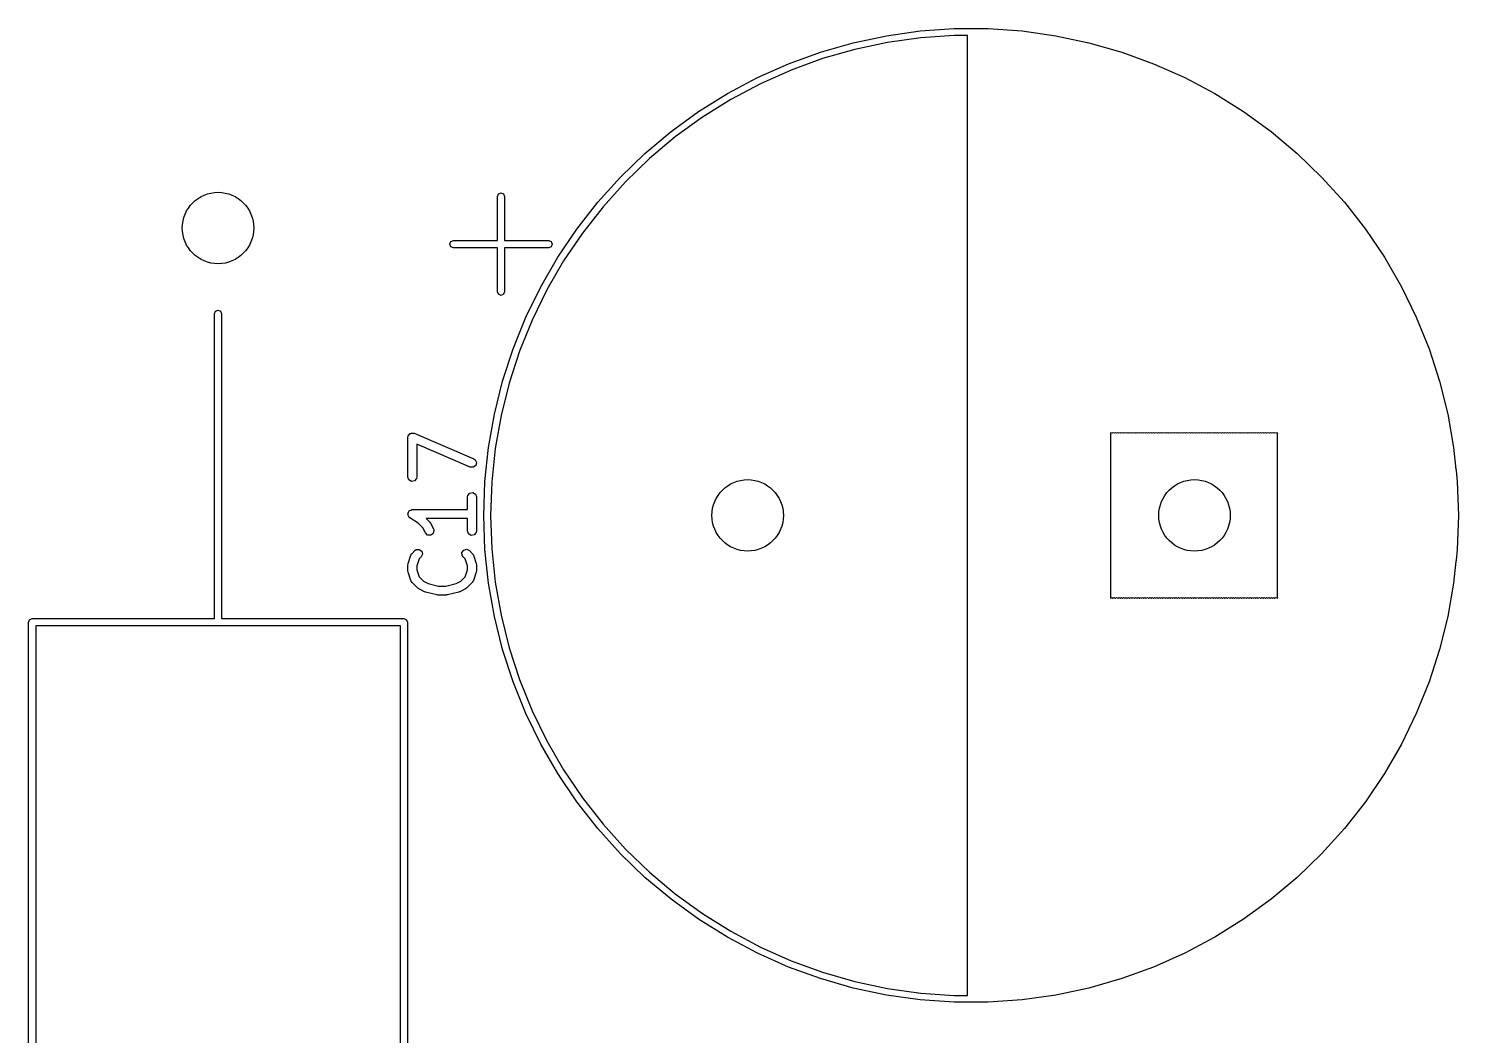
# Model space of a CAD drawing. Extents: x 37 to 259, y -144 to -45.
# Drawn here: x 38.73 to 62.73, y -87.22 to -70.31 of the extents above; entities that cross this region are included whole.
import ezdxf

# ---------------------------------------------------------------- set-up
doc = ezdxf.new("R2010")
doc.units = 0
doc.layers.add('BLACK', color=7, linetype='CONTINUOUS')

msp = doc.modelspace()

# ---------------------------------------------------------------- linework, layer by layer
at = {"layer": 'BLACK', "linetype": 'CONTINUOUS'}
for p, q in [((53.695, -70.3508), (54.2645, -70.311)), ((54.2645, -70.311), (54.8355, -70.311)), ((54.8355, -70.311), (55.405, -70.3508)), ((52.0222, -70.7064), (52.5711, -70.549)), ((52.5711, -70.549), (53.1296, -70.4303)), ((53.1495, -70.5436), (52.5989, -70.6606)), ((53.1296, -70.4303), (53.695, -70.3508)), ((53.707, -70.4653), (53.1495, -70.5436)), ((54.2685, -70.426), (53.707, -70.4653)), ((54.49, -70.426), (54.2685, -70.426)), ((54.49, -86.546), (54.49, -70.426)), ((55.405, -70.3508), (55.9704, -70.4303)), ((55.9704, -70.4303), (56.5289, -70.549)), ((56.5289, -70.549), (57.0778, -70.7064)), ((51.4857, -70.9016), (52.0222, -70.7064)), ((52.5989, -70.6606), (52.0578, -70.8158)), ((57.0778, -70.7064), (57.6143, -70.9016)), ((50.9641, -71.1339), (51.4857, -70.9016)), ((51.5288, -71.0083), (51.0146, -71.2373)), ((52.0578, -70.8158), (51.5288, -71.0083)), ((57.6143, -70.9016), (58.1359, -71.1339)), ((50.46, -71.4019), (50.9641, -71.1339)), ((51.0146, -71.2373), (50.5175, -71.5016)), ((58.1359, -71.1339), (58.64, -71.4019)), ((49.9758, -71.7045), (50.46, -71.4019)), ((50.5175, -71.5016), (50.0402, -71.7999)), ((58.64, -71.4019), (59.1242, -71.7045)), ((49.5139, -72.0401), (49.9758, -71.7045)), ((59.1242, -71.7045), (59.5861, -72.0401)), ((50.0402, -71.7999), (49.5847, -72.1308)), ((49.0765, -72.4071), (49.5139, -72.0401)), ((49.5847, -72.1308), (49.1535, -72.4926)), ((59.5861, -72.0401), (60.0235, -72.4071)), ((48.6658, -72.8037), (49.0765, -72.4071)), ((60.0235, -72.4071), (60.4342, -72.8037)), ((49.1535, -72.4926), (48.7486, -72.8836)), ((48.2838, -73.228), (48.6658, -72.8037)), ((48.7486, -72.8836), (48.3719, -73.302)), ((60.4342, -72.8037), (60.8162, -73.228)), ((46.6005, -73.131), (46.6181, -73.0886)), ((46.6005, -73.871), (46.6005, -73.131)), ((46.6181, -73.0886), (46.6605, -73.071)), ((46.6605, -73.071), (46.7029, -73.0886)), ((46.7029, -73.0886), (46.7205, -73.131)), ((46.7205, -73.131), (46.7205, -73.871)), ((47.9322, -73.6779), (48.2838, -73.228)), ((48.3719, -73.302), (48.0253, -73.7456)), ((60.8162, -73.228), (61.1678, -73.6779)), ((47.613, -74.1513), (47.9322, -73.6779)), ((61.1678, -73.6779), (61.487, -74.1513)), ((45.8005, -73.931), (45.8181, -73.8886)), ((45.8181, -73.8886), (45.8605, -73.871)), ((45.8605, -73.871), (46.6005, -73.871)), ((46.7205, -73.871), (47.4605, -73.871)), ((47.4605, -73.871), (47.5029, -73.8886)), ((47.5029, -73.8886), (47.5205, -73.931)), ((48.0253, -73.7456), (47.7106, -74.2122)), ((45.8181, -73.9734), (45.8005, -73.931)), ((45.8605, -73.991), (45.8181, -73.9734)), ((46.6005, -73.991), (45.8605, -73.991)), ((46.6005, -74.731), (46.6005, -73.991)), ((47.4605, -73.991), (46.7205, -73.991)), ((46.7205, -73.991), (46.7205, -74.731)), ((47.3275, -74.6457), (47.613, -74.1513)), ((47.5029, -73.9734), (47.4605, -73.991)), ((47.5205, -73.931), (47.5029, -73.9734)), ((61.487, -74.1513), (61.7725, -74.6457)), ((47.7106, -74.2122), (47.4291, -74.6998)), ((46.6181, -74.7734), (46.6005, -74.731)), ((46.6605, -74.791), (46.6181, -74.7734)), ((46.7029, -74.7734), (46.6605, -74.791)), ((46.7205, -74.731), (46.7029, -74.7734)), ((47.0772, -75.1589), (47.3275, -74.6457)), ((47.4291, -74.6998), (47.1823, -75.2057)), ((61.7725, -74.6457), (62.0228, -75.1589)), ((41.85, -75.1), (41.8676, -75.0576)), ((41.85, -80.22), (41.85, -75.1)), ((41.8676, -75.0576), (41.91, -75.04)), ((41.91, -75.04), (41.9524, -75.0576)), ((41.9524, -75.0576), (41.97, -75.1)), ((41.97, -75.1), (41.97, -80.22)), ((46.8633, -75.6883), (47.0772, -75.1589)), ((47.1823, -75.2057), (46.9715, -75.7276)), ((62.0228, -75.1589), (62.2367, -75.6883)), ((46.6869, -76.2313), (46.8633, -75.6883)), ((46.9715, -75.7276), (46.7975, -76.263)), ((62.2367, -75.6883), (62.4131, -76.2313)), ((46.5488, -76.7853), (46.6869, -76.2313)), ((46.7975, -76.263), (46.6613, -76.8092)), ((62.4131, -76.2313), (62.5512, -76.7853)), ((46.4496, -77.3476), (46.5488, -76.7853)), ((62.5512, -76.7853), (62.6504, -77.3476)), ((46.6613, -76.8092), (46.5636, -77.3636)), ((45.0974, -77.1765), (45.1019, -77.1508)), ((45.0974, -77.8431), (45.0974, -77.1765)), ((45.1019, -77.1508), (45.1076, -77.144)), ((45.1076, -77.144), (45.1096, -77.1354)), ((45.1096, -77.1354), (45.1236, -77.1249)), ((45.1236, -77.1249), (45.1349, -77.1115)), ((45.1349, -77.1115), (45.1436, -77.11)), ((45.1436, -77.11), (45.1507, -77.1047)), ((45.1507, -77.1047), (45.1682, -77.1057)), ((45.1682, -77.1057), (45.1854, -77.1026)), ((45.1854, -77.1026), (45.1931, -77.107)), ((45.1931, -77.107), (45.2019, -77.1075)), ((45.2019, -77.1075), (46.2019, -77.5361)), ((56.911, -77.106), (56.891, -77.0977)), ((56.891, -77.0977), (56.891, -79.8743)), ((56.931, -77.0977), (56.911, -77.106)), ((56.951, -77.106), (56.931, -77.0977)), ((56.971, -77.0977), (56.951, -77.106)), ((56.991, -77.106), (56.971, -77.0977)), ((57.011, -77.0977), (56.991, -77.106)), ((57.031, -77.106), (57.011, -77.0977)), ((57.051, -77.0977), (57.031, -77.106)), ((57.071, -77.106), (57.051, -77.0977)), ((57.091, -77.0977), (57.071, -77.106)), ((57.111, -77.106), (57.091, -77.0977)), ((57.131, -77.0977), (57.111, -77.106)), ((57.151, -77.106), (57.131, -77.0977)), ((57.171, -77.0977), (57.151, -77.106)), ((57.191, -77.106), (57.171, -77.0977)), ((57.211, -77.0977), (57.191, -77.106)), ((57.231, -77.106), (57.211, -77.0977)), ((57.251, -77.0977), (57.231, -77.106)), ((57.271, -77.106), (57.251, -77.0977)), ((57.291, -77.0977), (57.271, -77.106)), ((57.311, -77.106), (57.291, -77.0977)), ((57.331, -77.0977), (57.311, -77.106)), ((57.351, -77.106), (57.331, -77.0977)), ((57.371, -77.0977), (57.351, -77.106)), ((57.391, -77.106), (57.371, -77.0977)), ((57.411, -77.0977), (57.391, -77.106)), ((57.431, -77.106), (57.411, -77.0977)), ((57.451, -77.0977), (57.431, -77.106)), ((57.471, -77.106), (57.451, -77.0977)), ((57.491, -77.0977), (57.471, -77.106)), ((57.511, -77.106), (57.491, -77.0977)), ((57.531, -77.0977), (57.511, -77.106)), ((57.551, -77.106), (57.531, -77.0977)), ((57.571, -77.0977), (57.551, -77.106)), ((57.591, -77.106), (57.571, -77.0977)), ((57.611, -77.0977), (57.591, -77.106)), ((57.631, -77.106), (57.611, -77.0977)), ((57.651, -77.0977), (57.631, -77.106)), ((57.671, -77.106), (57.651, -77.0977)), ((57.691, -77.0977), (57.671, -77.106)), ((57.711, -77.106), (57.691, -77.0977)), ((57.731, -77.0977), (57.711, -77.106)), ((57.751, -77.106), (57.731, -77.0977)), ((57.771, -77.0977), (57.751, -77.106)), ((57.791, -77.106), (57.771, -77.0977)), ((57.811, -77.0977), (57.791, -77.106)), ((57.831, -77.106), (57.811, -77.0977)), ((57.851, -77.0977), (57.831, -77.106)), ((57.871, -77.106), (57.851, -77.0977)), ((57.891, -77.0977), (57.871, -77.106)), ((57.911, -77.106), (57.891, -77.0977)), ((57.931, -77.0977), (57.911, -77.106)), ((57.951, -77.106), (57.931, -77.0977)), ((57.971, -77.0977), (57.951, -77.106)), ((57.991, -77.106), (57.971, -77.0977)), ((58.011, -77.0977), (57.991, -77.106)), ((58.031, -77.106), (58.011, -77.0977)), ((58.051, -77.0977), (58.031, -77.106)), ((58.071, -77.106), (58.051, -77.0977)), ((58.091, -77.0977), (58.071, -77.106)), ((58.111, -77.106), (58.091, -77.0977)), ((58.131, -77.0977), (58.111, -77.106)), ((58.151, -77.106), (58.131, -77.0977)), ((58.171, -77.0977), (58.151, -77.106)), ((58.191, -77.106), (58.171, -77.0977)), ((58.211, -77.0977), (58.191, -77.106)), ((58.231, -77.106), (58.211, -77.0977)), ((58.251, -77.0977), (58.231, -77.106)), ((58.271, -77.106), (58.251, -77.0977)), ((58.291, -77.0977), (58.271, -77.106)), ((58.311, -77.106), (58.291, -77.0977)), ((58.331, -77.0977), (58.311, -77.106)), ((58.351, -77.106), (58.331, -77.0977)), ((58.371, -77.0977), (58.351, -77.106)), ((58.391, -77.106), (58.371, -77.0977)), ((58.411, -77.0977), (58.391, -77.106)), ((58.431, -77.106), (58.411, -77.0977)), ((58.451, -77.0977), (58.431, -77.106)), ((58.471, -77.106), (58.451, -77.0977)), ((58.491, -77.0977), (58.471, -77.106)), ((58.511, -77.106), (58.491, -77.0977)), ((58.531, -77.0977), (58.511, -77.106)), ((58.551, -77.106), (58.531, -77.0977)), ((58.571, -77.0977), (58.551, -77.106)), ((58.591, -77.106), (58.571, -77.0977)), ((58.611, -77.0977), (58.591, -77.106)), ((58.631, -77.106), (58.611, -77.0977)), ((58.651, -77.0977), (58.631, -77.106)), ((58.671, -77.106), (58.651, -77.0977)), ((58.691, -77.0977), (58.671, -77.106)), ((58.711, -77.106), (58.691, -77.0977)), ((58.731, -77.0977), (58.711, -77.106)), ((58.751, -77.106), (58.731, -77.0977)), ((58.771, -77.0977), (58.751, -77.106)), ((58.791, -77.106), (58.771, -77.0977)), ((58.811, -77.0977), (58.791, -77.106)), ((58.831, -77.106), (58.811, -77.0977)), ((58.851, -77.0977), (58.831, -77.106)), ((58.871, -77.106), (58.851, -77.0977)), ((58.891, -77.0977), (58.871, -77.106)), ((58.911, -77.106), (58.891, -77.0977)), ((58.931, -77.0977), (58.911, -77.106)), ((58.951, -77.106), (58.931, -77.0977)), ((58.971, -77.0977), (58.951, -77.106)), ((58.991, -77.106), (58.971, -77.0977)), ((59.011, -77.0977), (58.991, -77.106)), ((59.031, -77.106), (59.011, -77.0977)), ((59.051, -77.0977), (59.031, -77.106)), ((59.071, -77.106), (59.051, -77.0977)), ((59.091, -77.0977), (59.071, -77.106)), ((59.111, -77.106), (59.091, -77.0977)), ((59.131, -77.0977), (59.111, -77.106)), ((59.151, -77.106), (59.131, -77.0977)), ((59.171, -77.0977), (59.151, -77.106)), ((59.191, -77.106), (59.171, -77.0977)), ((59.211, -77.0977), (59.191, -77.106)), ((59.231, -77.106), (59.211, -77.0977)), ((59.251, -77.0977), (59.231, -77.106)), ((59.271, -77.106), (59.251, -77.0977)), ((59.291, -77.0977), (59.271, -77.106)), ((59.311, -77.106), (59.291, -77.0977)), ((59.331, -77.0977), (59.311, -77.106)), ((59.351, -77.106), (59.331, -77.0977)), ((59.371, -77.0977), (59.351, -77.106)), ((59.391, -77.106), (59.371, -77.0977)), ((59.411, -77.0977), (59.391, -77.106)), ((59.431, -77.106), (59.411, -77.0977)), ((59.451, -77.0977), (59.431, -77.106)), ((59.471, -77.106), (59.451, -77.0977)), ((59.491, -77.0977), (59.471, -77.106)), ((59.511, -77.106), (59.491, -77.0977)), ((59.531, -77.0977), (59.511, -77.106)), ((59.551, -77.106), (59.531, -77.0977)), ((59.571, -77.0977), (59.551, -77.106)), ((59.591, -77.106), (59.571, -77.0977)), ((59.611, -77.0977), (59.591, -77.106)), ((59.631, -77.106), (59.611, -77.0977)), ((59.651, -77.0977), (59.631, -77.106)), ((59.671, -77.106), (59.651, -77.0977)), ((59.691, -77.0977), (59.671, -77.106)), ((59.691, -79.8743), (59.691, -77.0977)), ((46.1428, -77.674), (45.2474, -77.2902)), ((45.2474, -77.2902), (45.2474, -77.8431)), ((46.3899, -77.9154), (46.4496, -77.3476)), ((46.5636, -77.3636), (46.5047, -77.9234)), ((62.6504, -77.3476), (62.6892, -77.7166)), ((46.1941, -77.6768), (46.1428, -77.674)), ((46.2351, -77.6461), (46.1941, -77.6768)), ((46.2019, -77.5361), (46.2237, -77.5504)), ((46.2237, -77.5504), (46.2469, -77.5962)), ((46.2469, -77.5962), (46.2351, -77.6461)), ((62.6892, -77.7166), (62.691, -77.721)), ((62.691, -77.721), (62.691, -77.7339)), ((62.691, -77.7339), (62.7101, -77.9154)), ((45.1149, -77.8914), (45.0974, -77.8431)), ((45.1594, -77.917), (45.1149, -77.8914)), ((45.2099, -77.9081), (45.1594, -77.917)), ((45.2429, -77.8688), (45.2099, -77.9081)), ((45.2474, -77.8431), (45.2429, -77.8688)), ((46.37, -78.486), (46.3899, -77.9154)), ((46.5047, -77.9234), (46.4851, -78.486)), ((62.7101, -77.9154), (62.73, -78.486)), ((46.0974, -78.1765), (46.1019, -78.1508)), ((46.0974, -78.3872), (46.0974, -78.1765)), ((46.1019, -78.1508), (46.1349, -78.1115)), ((46.1349, -78.1115), (46.1854, -78.1026)), ((46.1854, -78.1026), (46.2298, -78.1283)), ((46.2298, -78.1283), (46.2474, -78.1765)), ((46.2474, -78.1765), (46.2474, -78.7479)), ((45.0975, -78.4574), (45.0993, -78.4534)), ((45.1036, -78.4783), (45.0975, -78.4574)), ((45.0985, -78.4492), (45.1094, -78.4303)), ((45.0993, -78.4534), (45.0985, -78.4492)), ((45.1074, -78.4997), (45.1036, -78.4783)), ((45.1094, -78.4303), (45.1181, -78.4104)), ((45.1181, -78.4104), (45.122, -78.4085)), ((45.122, -78.4085), (45.1242, -78.4047)), ((45.1242, -78.4047), (45.1446, -78.3973)), ((45.1446, -78.3973), (45.1641, -78.3876)), ((45.1641, -78.3876), (45.1683, -78.3887)), ((45.1683, -78.3887), (45.1724, -78.3872)), ((45.1724, -78.3872), (46.0974, -78.3872)), ((45.1107, -78.5025), (45.1074, -78.4997)), ((45.1119, -78.5066), (45.1107, -78.5025)), ((45.1308, -78.5246), (45.1119, -78.5066)), ((45.2675, -78.6157), (45.1308, -78.5246)), ((45.3488, -78.6971), (45.2675, -78.6157)), ((45.391, -78.7814), (45.3488, -78.6971)), ((46.0974, -78.5372), (45.4011, -78.5372)), ((45.4011, -78.5372), (45.4635, -78.5996)), ((45.4635, -78.5996), (45.4764, -78.618)), ((45.4764, -78.618), (45.4776, -78.6191)), ((45.4776, -78.6191), (45.5252, -78.7144)), ((45.5252, -78.7144), (45.5326, -78.7393)), ((46.0974, -78.7479), (46.0974, -78.5372)), ((46.3899, -79.0566), (46.37, -78.486)), ((46.4851, -78.486), (46.5047, -79.0486)), ((62.73, -78.486), (62.7101, -79.0566)), ((45.4283, -78.8167), (45.391, -78.7814)), ((45.4795, -78.8198), (45.4283, -78.8167)), ((45.5207, -78.7892), (45.4795, -78.8198)), ((45.5326, -78.7393), (45.5207, -78.7892)), ((46.1149, -78.7961), (46.0974, -78.7479)), ((46.1594, -78.8218), (46.1149, -78.7961)), ((46.2099, -78.8129), (46.1594, -78.8218)), ((46.2429, -78.7736), (46.2099, -78.8129)), ((46.2474, -78.7479), (46.2429, -78.7736)), ((45.1012, -79.2956), (45.1488, -79.1528)), ((45.1488, -79.1528), (45.1613, -79.1299)), ((45.1613, -79.1299), (45.1651, -79.1275)), ((45.1651, -79.1275), (45.167, -79.1234)), ((45.167, -79.1234), (45.2146, -79.0758)), ((45.2146, -79.0758), (45.2359, -79.0609)), ((45.2359, -79.0609), (45.287, -79.0564)), ((45.3207, -79.1819), (45.2856, -79.217)), ((45.287, -79.0564), (45.3291, -79.0858)), ((45.3423, -79.1354), (45.3207, -79.1819)), ((45.3291, -79.0858), (45.3423, -79.1354)), ((46.0047, -79.1094), (46.0341, -79.0674)), ((46.0092, -79.1606), (46.0047, -79.1094)), ((46.0241, -79.1819), (46.0092, -79.1606)), ((46.0592, -79.217), (46.0241, -79.1819)), ((46.0341, -79.0674), (46.0837, -79.0541)), ((46.0837, -79.0541), (46.1302, -79.0758)), ((46.1302, -79.0758), (46.1778, -79.1234)), ((46.1778, -79.1234), (46.1927, -79.1448)), ((46.1927, -79.1448), (46.1931, -79.1492)), ((46.1931, -79.1492), (46.1959, -79.1528)), ((46.1959, -79.1528), (46.2435, -79.2956)), ((46.4496, -79.6244), (46.3899, -79.0566)), ((46.5047, -79.0486), (46.5636, -79.6084)), ((62.7101, -79.0566), (62.691, -79.2381)), ((45.0974, -79.3193), (45.1013, -79.2972)), ((45.0974, -79.4146), (45.0974, -79.3193)), ((45.0979, -79.4161), (45.0974, -79.4146)), ((45.1012, -79.4383), (45.0979, -79.4161)), ((45.1013, -79.2972), (45.1012, -79.2956)), ((45.1488, -79.5811), (45.1012, -79.4383)), ((45.2856, -79.217), (45.2474, -79.3315)), ((45.2474, -79.3315), (45.2474, -79.4024)), ((45.2474, -79.4024), (45.2856, -79.5169)), ((46.0974, -79.3315), (46.0592, -79.217)), ((46.0592, -79.5169), (46.0974, -79.4024)), ((46.0974, -79.4024), (46.0974, -79.3315)), ((46.2435, -79.4383), (46.1959, -79.5811)), ((46.2435, -79.2956), (46.2468, -79.3178)), ((46.2474, -79.4146), (46.2435, -79.4367)), ((46.2435, -79.4367), (46.2435, -79.4383)), ((46.2468, -79.3178), (46.2474, -79.3193)), ((46.2474, -79.3193), (46.2474, -79.4146)), ((62.6892, -79.2554), (62.6504, -79.6244)), ((62.691, -79.251), (62.6892, -79.2554)), ((62.691, -79.2381), (62.691, -79.251)), ((45.1516, -79.5847), (45.1488, -79.5811)), ((45.152, -79.5891), (45.1516, -79.5847)), ((45.167, -79.6105), (45.152, -79.5891)), ((45.2622, -79.7057), (45.167, -79.6105)), ((45.2856, -79.5169), (45.3597, -79.591)), ((45.3597, -79.591), (45.4367, -79.6295)), ((45.4367, -79.6295), (45.6102, -79.6729)), ((45.6102, -79.6729), (45.7346, -79.6729)), ((45.7346, -79.6729), (45.9081, -79.6295)), ((45.9081, -79.6295), (45.9851, -79.591)), ((45.9851, -79.591), (46.0592, -79.5169)), ((46.1778, -79.6105), (46.0826, -79.7057)), ((46.1797, -79.6064), (46.1778, -79.6105)), ((46.1835, -79.6041), (46.1797, -79.6064)), ((46.1959, -79.5811), (46.1835, -79.6041)), ((46.5488, -80.1867), (46.4496, -79.6244)), ((46.5636, -79.6084), (46.6613, -80.1628)), ((62.6504, -79.6244), (62.5512, -80.1867)), ((45.2637, -79.7064), (45.2622, -79.7057)), ((45.2817, -79.7197), (45.2637, -79.7064)), ((45.3769, -79.7674), (45.2817, -79.7197)), ((45.3805, -79.7678), (45.3769, -79.7674)), ((45.3923, -79.773), (45.3805, -79.7678)), ((45.5828, -79.8207), (45.3923, -79.773)), ((45.5862, -79.8203), (45.5828, -79.8207)), ((45.601, -79.8229), (45.5862, -79.8203)), ((45.7438, -79.8229), (45.601, -79.8229)), ((45.7471, -79.8217), (45.7438, -79.8229)), ((45.762, -79.8207), (45.7471, -79.8217)), ((45.9525, -79.773), (45.762, -79.8207)), ((45.9554, -79.7711), (45.9525, -79.773)), ((45.9678, -79.7674), (45.9554, -79.7711)), ((46.0631, -79.7197), (45.9678, -79.7674)), ((46.0642, -79.7186), (46.0631, -79.7197)), ((46.0826, -79.7057), (46.0642, -79.7186)), ((56.891, -79.8743), (56.911, -79.866)), ((56.911, -79.866), (56.931, -79.8743)), ((56.931, -79.8743), (56.951, -79.866)), ((56.951, -79.866), (56.971, -79.8743)), ((56.971, -79.8743), (56.991, -79.866)), ((56.991, -79.866), (57.011, -79.8743)), ((57.011, -79.8743), (57.031, -79.866)), ((57.031, -79.866), (57.051, -79.8743)), ((57.051, -79.8743), (57.071, -79.866)), ((57.071, -79.866), (57.091, -79.8743)), ((57.091, -79.8743), (57.111, -79.866)), ((57.111, -79.866), (57.131, -79.8743)), ((57.131, -79.8743), (57.151, -79.866)), ((57.151, -79.866), (57.171, -79.8743)), ((57.171, -79.8743), (57.191, -79.866)), ((57.191, -79.866), (57.211, -79.8743)), ((57.211, -79.8743), (57.231, -79.866)), ((57.231, -79.866), (57.251, -79.8743)), ((57.251, -79.8743), (57.271, -79.866)), ((57.271, -79.866), (57.291, -79.8743)), ((57.291, -79.8743), (57.311, -79.866)), ((57.311, -79.866), (57.331, -79.8743)), ((57.331, -79.8743), (57.351, -79.866)), ((57.351, -79.866), (57.371, -79.8743)), ((57.371, -79.8743), (57.391, -79.866)), ((57.391, -79.866), (57.411, -79.8743)), ((57.411, -79.8743), (57.431, -79.866)), ((57.431, -79.866), (57.451, -79.8743)), ((57.451, -79.8743), (57.471, -79.866)), ((57.471, -79.866), (57.491, -79.8743)), ((57.491, -79.8743), (57.511, -79.866)), ((57.511, -79.866), (57.531, -79.8743)), ((57.531, -79.8743), (57.551, -79.866)), ((57.551, -79.866), (57.571, -79.8743)), ((57.571, -79.8743), (57.591, -79.866)), ((57.591, -79.866), (57.611, -79.8743)), ((57.611, -79.8743), (57.631, -79.866)), ((57.631, -79.866), (57.651, -79.8743)), ((57.651, -79.8743), (57.671, -79.866)), ((57.671, -79.866), (57.691, -79.8743)), ((57.691, -79.8743), (57.711, -79.866)), ((57.711, -79.866), (57.731, -79.8743)), ((57.731, -79.8743), (57.751, -79.866)), ((57.751, -79.866), (57.771, -79.8743)), ((57.771, -79.8743), (57.791, -79.866)), ((57.791, -79.866), (57.811, -79.8743)), ((57.811, -79.8743), (57.831, -79.866)), ((57.831, -79.866), (57.851, -79.8743)), ((57.851, -79.8743), (57.871, -79.866)), ((57.871, -79.866), (57.891, -79.8743)), ((57.891, -79.8743), (57.911, -79.866)), ((57.911, -79.866), (57.931, -79.8743)), ((57.931, -79.8743), (57.951, -79.866)), ((57.951, -79.866), (57.971, -79.8743)), ((57.971, -79.8743), (57.991, -79.866)), ((57.991, -79.866), (58.011, -79.8743)), ((58.011, -79.8743), (58.031, -79.866)), ((58.031, -79.866), (58.051, -79.8743)), ((58.051, -79.8743), (58.071, -79.866)), ((58.071, -79.866), (58.091, -79.8743)), ((58.091, -79.8743), (58.111, -79.866)), ((58.111, -79.866), (58.131, -79.8743)), ((58.131, -79.8743), (58.151, -79.866)), ((58.151, -79.866), (58.171, -79.8743)), ((58.171, -79.8743), (58.191, -79.866)), ((58.191, -79.866), (58.211, -79.8743)), ((58.211, -79.8743), (58.231, -79.866)), ((58.231, -79.866), (58.251, -79.8743)), ((58.251, -79.8743), (58.271, -79.866)), ((58.271, -79.866), (58.291, -79.8743)), ((58.291, -79.8743), (58.311, -79.866)), ((58.311, -79.866), (58.331, -79.8743)), ((58.331, -79.8743), (58.351, -79.866)), ((58.351, -79.866), (58.371, -79.8743)), ((58.371, -79.8743), (58.391, -79.866)), ((58.391, -79.866), (58.411, -79.8743)), ((58.411, -79.8743), (58.431, -79.866)), ((58.431, -79.866), (58.451, -79.8743)), ((58.451, -79.8743), (58.471, -79.866)), ((58.471, -79.866), (58.491, -79.8743)), ((58.491, -79.8743), (58.511, -79.866)), ((58.511, -79.866), (58.531, -79.8743)), ((58.531, -79.8743), (58.551, -79.866)), ((58.551, -79.866), (58.571, -79.8743)), ((58.571, -79.8743), (58.591, -79.866)), ((58.591, -79.866), (58.611, -79.8743)), ((58.611, -79.8743), (58.631, -79.866)), ((58.631, -79.866), (58.651, -79.8743)), ((58.651, -79.8743), (58.671, -79.866)), ((58.671, -79.866), (58.691, -79.8743)), ((58.691, -79.8743), (58.711, -79.866)), ((58.711, -79.866), (58.731, -79.8743)), ((58.731, -79.8743), (58.751, -79.866)), ((58.751, -79.866), (58.771, -79.8743)), ((58.771, -79.8743), (58.791, -79.866)), ((58.791, -79.866), (58.811, -79.8743)), ((58.811, -79.8743), (58.831, -79.866)), ((58.831, -79.866), (58.851, -79.8743)), ((58.851, -79.8743), (58.871, -79.866)), ((58.871, -79.866), (58.891, -79.8743)), ((58.891, -79.8743), (58.911, -79.866)), ((58.911, -79.866), (58.931, -79.8743)), ((58.931, -79.8743), (58.951, -79.866)), ((58.951, -79.866), (58.971, -79.8743)), ((58.971, -79.8743), (58.991, -79.866)), ((58.991, -79.866), (59.011, -79.8743)), ((59.011, -79.8743), (59.031, -79.866)), ((59.031, -79.866), (59.051, -79.8743)), ((59.051, -79.8743), (59.071, -79.866)), ((59.071, -79.866), (59.091, -79.8743)), ((59.091, -79.8743), (59.111, -79.866)), ((59.111, -79.866), (59.131, -79.8743)), ((59.131, -79.8743), (59.151, -79.866)), ((59.151, -79.866), (59.171, -79.8743)), ((59.171, -79.8743), (59.191, -79.866)), ((59.191, -79.866), (59.211, -79.8743)), ((59.211, -79.8743), (59.231, -79.866)), ((59.231, -79.866), (59.251, -79.8743)), ((59.251, -79.8743), (59.271, -79.866)), ((59.271, -79.866), (59.291, -79.8743)), ((59.291, -79.8743), (59.311, -79.866)), ((59.311, -79.866), (59.331, -79.8743)), ((59.331, -79.8743), (59.351, -79.866)), ((59.351, -79.866), (59.371, -79.8743)), ((59.371, -79.8743), (59.391, -79.866)), ((59.391, -79.866), (59.411, -79.8743)), ((59.411, -79.8743), (59.431, -79.866)), ((59.431, -79.866), (59.451, -79.8743)), ((59.451, -79.8743), (59.471, -79.866)), ((59.471, -79.866), (59.491, -79.8743)), ((59.491, -79.8743), (59.511, -79.866)), ((59.511, -79.866), (59.531, -79.8743)), ((59.531, -79.8743), (59.551, -79.866)), ((59.551, -79.866), (59.571, -79.8743)), ((59.571, -79.8743), (59.591, -79.866)), ((59.591, -79.866), (59.611, -79.8743)), ((59.611, -79.8743), (59.631, -79.866)), ((59.631, -79.866), (59.651, -79.8743)), ((59.651, -79.8743), (59.671, -79.866)), ((59.671, -79.866), (59.691, -79.8743)), ((38.73, -80.28), (38.7476, -80.2376)), ((38.73, -97.52), (38.73, -80.28)), ((38.7476, -80.2376), (38.79, -80.22)), ((38.79, -80.22), (41.85, -80.22)), ((44.97, -80.34), (38.85, -80.34)), ((38.85, -80.34), (38.85, -97.46)), ((41.97, -80.22), (45.03, -80.22)), ((44.97, -97.46), (44.97, -80.34)), ((45.03, -80.22), (45.0724, -80.2376)), ((45.0724, -80.2376), (45.09, -80.28)), ((45.09, -80.28), (45.09, -97.52)), ((46.6869, -80.7407), (46.5488, -80.1867)), ((46.6613, -80.1628), (46.7975, -80.709)), ((62.5512, -80.1867), (62.4131, -80.7407)), ((46.8633, -81.2837), (46.6869, -80.7407)), ((46.7975, -80.709), (46.9715, -81.2444)), ((62.4131, -80.7407), (62.2367, -81.2837)), ((47.0772, -81.8131), (46.8633, -81.2837)), ((46.9715, -81.2444), (47.1823, -81.7663)), ((62.2367, -81.2837), (62.0228, -81.8131)), ((47.3275, -82.3263), (47.0772, -81.8131)), ((47.1823, -81.7663), (47.4291, -82.2722)), ((62.0228, -81.8131), (61.7725, -82.3263)), ((47.4291, -82.2722), (47.7106, -82.7598)), ((47.613, -82.8207), (47.3275, -82.3263)), ((61.7725, -82.3263), (61.487, -82.8207)), ((47.7106, -82.7598), (48.0253, -83.2264)), ((47.9322, -83.2941), (47.613, -82.8207)), ((61.487, -82.8207), (61.1678, -83.2941)), ((48.0253, -83.2264), (48.3719, -83.67)), ((48.2838, -83.744), (47.9322, -83.2941)), ((61.1678, -83.2941), (60.8162, -83.744)), ((48.6658, -84.1683), (48.2838, -83.744)), ((48.3719, -83.67), (48.7486, -84.0884)), ((60.8162, -83.744), (60.4342, -84.1683)), ((49.0765, -84.5649), (48.6658, -84.1683)), ((48.7486, -84.0884), (49.1535, -84.4794)), ((60.4342, -84.1683), (60.0235, -84.5649)), ((49.1535, -84.4794), (49.5847, -84.8412)), ((49.5139, -84.9319), (49.0765, -84.5649)), ((60.0235, -84.5649), (59.5861, -84.9319)), ((49.9758, -85.2675), (49.5139, -84.9319)), ((49.5847, -84.8412), (50.0402, -85.1721)), ((59.5861, -84.9319), (59.1242, -85.2675)), ((50.0402, -85.1721), (50.5175, -85.4704)), ((50.46, -85.5701), (49.9758, -85.2675)), ((59.1242, -85.2675), (58.64, -85.5701)), ((50.9641, -85.8381), (50.46, -85.5701)), ((50.5175, -85.4704), (51.0146, -85.7347)), ((58.64, -85.5701), (58.1359, -85.8381)), ((51.4857, -86.0704), (50.9641, -85.8381)), ((51.0146, -85.7347), (51.5288, -85.9637)), ((58.1359, -85.8381), (57.6143, -86.0704)), ((52.0222, -86.2656), (51.4857, -86.0704)), ((51.5288, -85.9637), (52.0578, -86.1562)), ((52.0578, -86.1562), (52.5989, -86.3114)), ((57.6143, -86.0704), (57.0778, -86.2656)), ((52.5711, -86.423), (52.0222, -86.2656)), ((52.5989, -86.3114), (53.1495, -86.4284)), ((57.0778, -86.2656), (56.5289, -86.423)), ((53.1296, -86.5417), (52.5711, -86.423)), ((53.695, -86.6212), (53.1296, -86.5417)), ((53.1495, -86.4284), (53.707, -86.5067)), ((54.2645, -86.661), (53.695, -86.6212)), ((53.707, -86.5067), (54.2685, -86.546)), ((54.2685, -86.546), (54.49, -86.546)), ((55.405, -86.6212), (54.8355, -86.661)), ((55.9704, -86.5417), (55.405, -86.6212)), ((56.5289, -86.423), (55.9704, -86.5417)), ((54.8355, -86.661), (54.2645, -86.661))]:
    msp.add_line(p, q, dxfattribs=at)
at = {"layer": 'BLACK'}
for centre in [(41.91, -73.66), (50.8, -78.486), (58.3, -78.486)]:
    msp.add_circle(centre, 0.6, dxfattribs=at)

doc.saveas('drawing.dxf')
